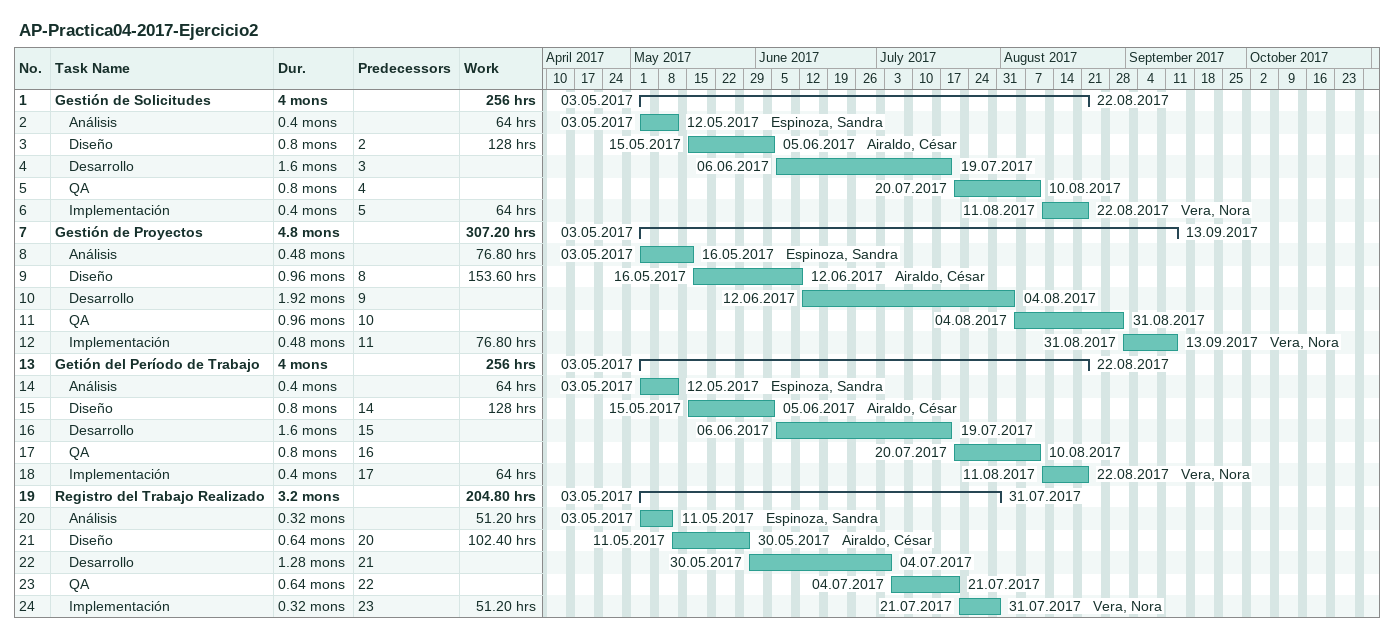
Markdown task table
AP-Practica04-2017-Ejercicio2

| ID | Level | Task | Duration | Start | Finish | Predecessors | Resources | Work (h) |
|---|---|---|---|---|---|---|---|---|
| 1 | 1 | **Gestión de Solicitudes** | 4mo | 2017-05-03 | 2017-08-22 |  |  | 256 |
| 2 | 2 | Análisis | 0.4mo | 2017-05-03 | 2017-05-12 |  | Espinoza, Sandra | 64 |
| 3 | 2 | Diseño | 0.8mo | 2017-05-15 | 2017-06-05 | 2 | Airaldo, César | 128 |
| 4 | 2 | Desarrollo | 1.6mo | 2017-06-06 | 2017-07-19 | 3 |  |  |
| 5 | 2 | QA | 0.8mo | 2017-07-20 | 2017-08-10 | 4 |  |  |
| 6 | 2 | Implementación | 0.4mo | 2017-08-11 | 2017-08-22 | 5 | Vera, Nora | 64 |
| 7 | 1 | **Gestión de Proyectos** | 4.8mo | 2017-05-03 | 2017-09-13 |  |  | 307.20 |
| 8 | 2 | Análisis | 0.48mo | 2017-05-03 | 2017-05-16 |  | Espinoza, Sandra | 76.80 |
| 9 | 2 | Diseño | 0.96mo | 2017-05-16 | 2017-06-12 | 8 | Airaldo, César | 153.60 |
| 10 | 2 | Desarrollo | 1.92mo | 2017-06-12 | 2017-08-04 | 9 |  |  |
| 11 | 2 | QA | 0.96mo | 2017-08-04 | 2017-08-31 | 10 |  |  |
| 12 | 2 | Implementación | 0.48mo | 2017-08-31 | 2017-09-13 | 11 | Vera, Nora | 76.80 |
| 13 | 1 | **Getión del Período de Trabajo** | 4mo | 2017-05-03 | 2017-08-22 |  |  | 256 |
| 14 | 2 | Análisis | 0.4mo | 2017-05-03 | 2017-05-12 |  | Espinoza, Sandra | 64 |
| 15 | 2 | Diseño | 0.8mo | 2017-05-15 | 2017-06-05 | 14 | Airaldo, César | 128 |
| 16 | 2 | Desarrollo | 1.6mo | 2017-06-06 | 2017-07-19 | 15 |  |  |
| 17 | 2 | QA | 0.8mo | 2017-07-20 | 2017-08-10 | 16 |  |  |
| 18 | 2 | Implementación | 0.4mo | 2017-08-11 | 2017-08-22 | 17 | Vera, Nora | 64 |
| 19 | 1 | **Registro del Trabajo Realizado** | 3.2mo | 2017-05-03 | 2017-07-31 |  |  | 204.80 |
| 20 | 2 | Análisis | 0.32mo | 2017-05-03 | 2017-05-11 |  | Espinoza, Sandra | 51.20 |
| 21 | 2 | Diseño | 0.64mo | 2017-05-11 | 2017-05-30 | 20 | Airaldo, César | 102.40 |
| 22 | 2 | Desarrollo | 1.28mo | 2017-05-30 | 2017-07-04 | 21 |  |  |
| 23 | 2 | QA | 0.64mo | 2017-07-04 | 2017-07-21 | 22 |  |  |
| 24 | 2 | Implementación | 0.32mo | 2017-07-21 | 2017-07-31 | 23 | Vera, Nora | 51.20 |
